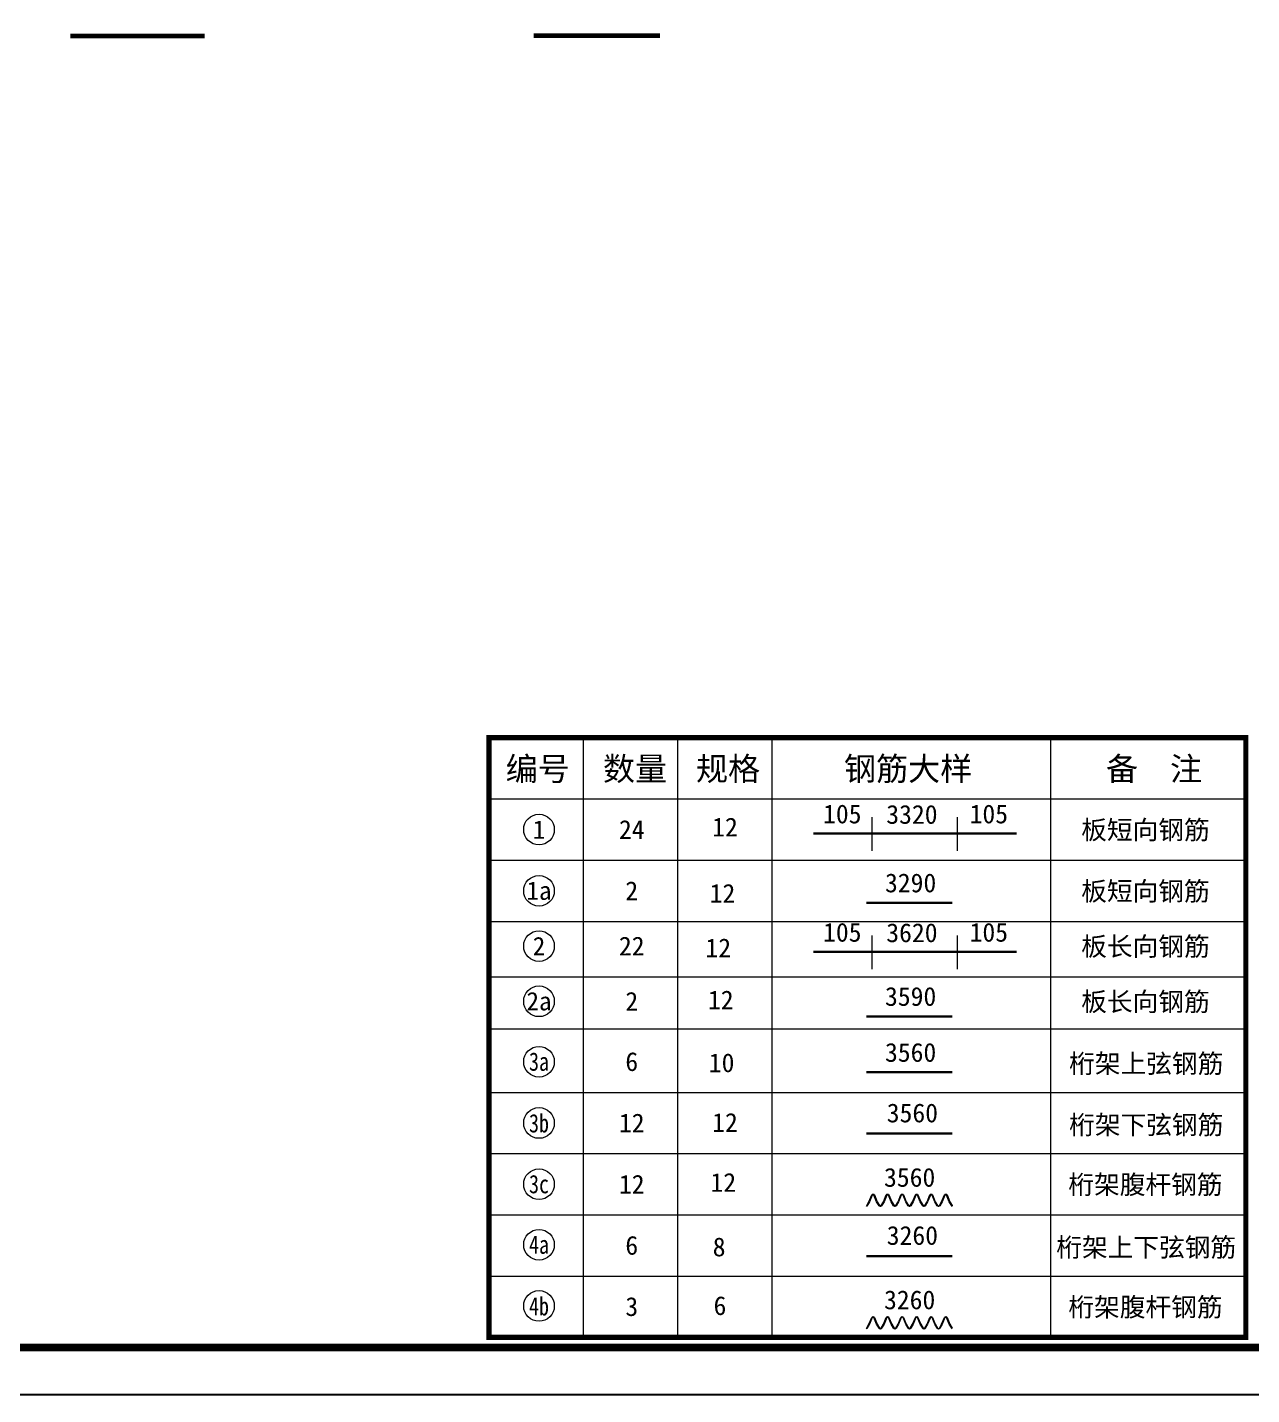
# Model space of a CAD drawing. Header units: millimetres. Extents: x 1735 to 53087, y 855 to 10491.
# Drawn here: x 24288 to 28187, y 1581 to 5935 of the extents above; entities that cross this region are included whole.
import ezdxf
from ezdxf.enums import TextEntityAlignment as Align

# ---------------------------------------------------------------- set-up
doc = ezdxf.new("R2010")
doc.units = ezdxf.units.MM
doc.linetypes.add('ACAD_ISO10W100', pattern=[18, 12, -3, 0, -3])
for name, color, linetype, lineweight in [('PUB_TITLE', 4, 'Continuous', 15), ('S-DETL-REIN', 1, 'Continuous', 9), ('YZ-文字', 4, 'Continuous', 13)]:
    doc.layers.add(name, color=color, linetype=linetype, lineweight=lineweight)
for name, color, linetype in [('S-ANNO-TABT', 7, 'Continuous'), ('S-DETL-TEXT', 7, 'Continuous'), ('YZ-下划线', 1, 'ACAD_ISO10W100'), ('图框2', 1, 'Continuous'), ('图框签字栏-图框栏', 7, 'Continuous'), ('图框线', 7, 'Continuous')]:
    doc.layers.add(name, color=color, linetype=linetype)
doc.styles.add('图签-黑体', font='simhei.ttf')
doc.styles.add('宋体', font='', dxfattribs={"width": 0.8})
doc.styles.add('黑体', font='simhei.ttf')
doc.styles.get('宋体').set_extended_font_data('SimSun')

msp = doc.modelspace()

# ---------------------------------------------------------------- linework, layer by layer
at = {"layer": 'PUB_TITLE', "color": 0, "ltscale": 100, "const_width": 16.7}
msp.add_lwpolyline([(25758, 1763.9), (28168, 1763.9), (28168, 3673.2), (25758, 3673.2)], close=True, dxfattribs=at)
at = {"layer": 'PUB_TITLE', "color": 0, "lineweight": 15, "ltscale": 100}
for points in [[(26058, 3673.2), (26058, 1768.5)], [(26358, 3673.2), (26358, 1768.5)], [(26658, 3673.2), (26658, 1768.5)], [(27546, 3673.2), (27546, 1768.5)], [(25758, 3478.2), (28168, 3478.2)], [(25758, 3283.2), (28168, 3283.2)], [(25758, 3088.2), (28168, 3088.2)], [(25758, 2912.3), (28168, 2912.3)], [(25758, 2745.8), (28168, 2745.8)], [(25758, 2543.9), (28168, 2543.9)], [(25758, 2543.9), (28168, 2543.9)], [(25758, 2348.9), (28168, 2348.9)], [(25758, 2153.9), (28168, 2153.9)], [(25758, 2153.9), (28168, 2153.9)], [(25758, 2153.9), (28168, 2153.9)], [(25758, 1958.9), (28168, 1958.9)]]:
    msp.add_lwpolyline(points, dxfattribs=at)
at = {"layer": 'S-ANNO-TABT', "lineweight": 9}
for centre in [(25917, 3380.7), (25917, 3185.7), (25917, 3009.8), (25917, 2833.8), (25917, 2641.4), (25917, 2446.4), (25917, 2251.4), (25917, 2058.8), (25917, 1863.8)]:
    msp.add_circle(centre, 48.8, dxfattribs=at)
at = {"layer": 'S-DETL-REIN', "lineweight": 30}
for p, q in [((26790.7, 3368.6), (26978.1, 3368.6)), ((27250.1, 3368.6), (26978.1, 3368.6)), ((27437.6, 3368.6), (27250.1, 3368.6)), ((26959.6, 3147.4), (27233.2, 3147.4)), ((26790.7, 2991.8), (26978.1, 2991.8)), ((27250.1, 2991.8), (26978.1, 2991.8)), ((27437.6, 2991.8), (27250.1, 2991.8)), ((26959.6, 2786), (27233.2, 2786)), ((26959.6, 2607.8), (27233.2, 2607.8)), ((26959.6, 2412.8), (27233.2, 2412.8)), ((26959.6, 2022.8), (27233.2, 2022.8))]:
    msp.add_line(p, q, dxfattribs=at)
at = {"layer": 'S-DETL-REIN', "lineweight": 9}
for points in [[(26959.6, 2182), (26967.8, 2195.3)], [(26969.6, 2195.3), (26961, 2181.2), (26959.6, 2182)], [(26959.6, 1792), (26967.8, 1805.3)], [(26969.6, 1805.3), (26961, 1791.2), (26959.6, 1792)]]:
    msp.add_lwpolyline(points, dxfattribs=at)
for points in [[(26967.8, 2195.3), (26976.9, 2217.5, -0.593633), (26985, 2217.5), (26994, 2195.3)], [(26992.2, 2195.3), (26983.6, 2216.8, 0.593633), (26978.2, 2216.8), (26969.6, 2195.3)], [(27015.9, 2195.3), (27008.1, 2182.8, -0.593633), (27000, 2182.8), (26992.2, 2195.3)], [(26994, 2195.3), (27001.4, 2183.5, 0.593633), (27006.8, 2183.5), (27014.1, 2195.3)], [(27014.1, 2195.3), (27023.1, 2217.5, -0.593633), (27031.3, 2217.5), (27040.3, 2195.3)], [(27038.5, 2195.3), (27029.9, 2216.8, 0.593633), (27024.5, 2216.8), (27015.9, 2195.3)], [(27062.2, 2195.3), (27054.4, 2182.8, -0.593633), (27046.3, 2182.8), (27038.5, 2195.3)], [(27040.3, 2195.3), (27047.6, 2183.5, 0.593633), (27053.1, 2183.5), (27060.4, 2195.3)], [(27060.4, 2195.3), (27069.4, 2217.5, -0.593633), (27077.6, 2217.5), (27086.6, 2195.3)], [(27084.8, 2195.3), (27076.2, 2216.8, 0.593633), (27070.8, 2216.8), (27062.2, 2195.3)], [(27108.5, 2195.3), (27100.7, 2182.8, -0.593633), (27092.6, 2182.8), (27084.8, 2195.3)], [(27086.6, 2195.3), (27093.9, 2183.5, 0.593633), (27099.3, 2183.5), (27106.7, 2195.3)], [(27106.7, 2195.3), (27115.7, 2217.5, -0.593633), (27123.8, 2217.5), (27132.9, 2195.3)], [(27131.1, 2195.3), (27122.5, 2216.8, 0.593633), (27117.1, 2216.8), (27108.5, 2195.3)], [(27154.7, 2195.3), (27147, 2182.8, -0.593633), (27138.9, 2182.8), (27131.1, 2195.3)], [(27132.9, 2195.3), (27140.2, 2183.5, 0.593633), (27145.6, 2183.5), (27153, 2195.3)], [(27153, 2195.3), (27162, 2217.5, -0.593633), (27170.1, 2217.5), (27179.1, 2195.3)], [(27177.4, 2195.3), (27168.8, 2216.8, 0.593633), (27163.4, 2216.8), (27154.7, 2195.3)], [(27201, 2195.3), (27193.3, 2182.8, -0.593633), (27185.1, 2182.8), (27177.4, 2195.3)], [(27179.1, 2195.3), (27186.5, 2183.5, 0.593633), (27191.9, 2183.5), (27199.3, 2195.3)], [(27199.3, 2195.3), (27208.3, 2217.5, -0.593633), (27216.4, 2217.5), (27225.4, 2195.3)], [(27223.7, 2195.3), (27215.1, 2216.8, 0.593633), (27209.6, 2216.8), (27201, 2195.3)], [(27233.2, 2181, -0.137601), (27231.4, 2182.8), (27223.7, 2195.3)], [(27225.4, 2195.3), (27232.8, 2183.5, 0.055471), (27233.2, 2183, 0.055471)], [(26967.8, 1805.3), (26976.9, 1827.5, -0.593633), (26985, 1827.5), (26994, 1805.3)], [(27014.1, 1805.3), (27023.1, 1827.5, -0.593633), (27031.3, 1827.5), (27040.3, 1805.3)], [(27060.4, 1805.3), (27069.4, 1827.5, -0.593633), (27077.6, 1827.5), (27086.6, 1805.3)], [(27106.7, 1805.3), (27115.7, 1827.5, -0.593633), (27123.8, 1827.5), (27132.9, 1805.3)], [(27153, 1805.3), (27162, 1827.5, -0.593633), (27170.1, 1827.5), (27179.1, 1805.3)], [(27199.3, 1805.3), (27208.3, 1827.5, -0.593633), (27216.4, 1827.5), (27225.4, 1805.3)], [(26992.2, 1805.3), (26983.6, 1826.8, 0.593633), (26978.2, 1826.8), (26969.6, 1805.3)], [(27015.9, 1805.3), (27008.1, 1792.8, -0.593633), (27000, 1792.8), (26992.2, 1805.3)], [(26994, 1805.3), (27001.4, 1793.5, 0.593633), (27006.8, 1793.5), (27014.1, 1805.3)], [(27038.5, 1805.3), (27029.9, 1826.8, 0.593633), (27024.5, 1826.8), (27015.9, 1805.3)], [(27062.2, 1805.3), (27054.4, 1792.8, -0.593633), (27046.3, 1792.8), (27038.5, 1805.3)], [(27040.3, 1805.3), (27047.6, 1793.5, 0.593633), (27053.1, 1793.5), (27060.4, 1805.3)], [(27084.8, 1805.3), (27076.2, 1826.8, 0.593633), (27070.8, 1826.8), (27062.2, 1805.3)], [(27108.5, 1805.3), (27100.7, 1792.8, -0.593633), (27092.6, 1792.8), (27084.8, 1805.3)], [(27086.6, 1805.3), (27093.9, 1793.5, 0.593633), (27099.3, 1793.5), (27106.7, 1805.3)], [(27131.1, 1805.3), (27122.5, 1826.8, 0.593633), (27117.1, 1826.8), (27108.5, 1805.3)], [(27154.7, 1805.3), (27147, 1792.8, -0.593633), (27138.9, 1792.8), (27131.1, 1805.3)], [(27132.9, 1805.3), (27140.2, 1793.5, 0.593633), (27145.6, 1793.5), (27153, 1805.3)], [(27177.4, 1805.3), (27168.8, 1826.8, 0.593633), (27163.4, 1826.8), (27154.7, 1805.3)], [(27201, 1805.3), (27193.3, 1792.8, -0.593633), (27185.1, 1792.8), (27177.4, 1805.3)], [(27179.1, 1805.3), (27186.5, 1793.5, 0.593633), (27191.9, 1793.5), (27199.3, 1805.3)], [(27223.7, 1805.3), (27215.1, 1826.8, 0.593633), (27209.6, 1826.8), (27201, 1805.3)], [(27233.2, 1791, -0.137601), (27231.4, 1792.8), (27223.7, 1805.3)], [(27225.4, 1805.3), (27232.8, 1793.5, 0.055471), (27233.2, 1793, 0.055471)]]:
    msp.add_lwpolyline(points, format="xyb", dxfattribs=at)
at = {"layer": 'S-DETL-TEXT', "lineweight": 9}
for points in [[(26978.1, 3312.9), (26978.1, 3420.1)], [(27250.1, 3312.9), (27250.1, 3420.1)], [(26978.1, 2936.1), (26978.1, 3043.3)], [(27250.1, 2936.1), (27250.1, 3043.3)]]:
    msp.add_lwpolyline(points, dxfattribs=at)
at = {"layer": 'YZ-下划线', "color": 1, "linetype": 'ByBlock', "const_width": 15}
for points in [[(24424.2, 5907.2), (24852.5, 5907.2)], [(25900.4, 5908.9), (26302.4, 5908.9)]]:
    msp.add_lwpolyline(points, dxfattribs=at)
at = {"layer": '图框2', "color": 1}
msp.add_lwpolyline([(18155.9, 10491.4), (18155.9, 1581.4), (30755.9, 1581.4), (30755.9, 10491.4)], close=True, dxfattribs=at)
at = {"layer": '图框线', "const_width": 24}
msp.add_lwpolyline([(18456, 10341.4), (30605.9, 10341.4), (30605.9, 1731.4), (18455.9, 1731.4)], close=True, dxfattribs=at)

# ---------------------------------------------------------------- texts
at = {"layer": 'S-ANNO-TABT', "lineweight": 9, "style": '宋体'}
for s, p in [('1', (25917, 3380.7)), ('1a', (25917, 3185.7)), ('2', (25917, 3009.8)), ('2a', (25917, 2833.8))]:
    msp.add_text(s, height=58.5, dxfattribs=at).set_placement(p, align=Align.MIDDLE)
at = {"layer": 'S-ANNO-TABT', "lineweight": 9, "style": '宋体', "width": 0.8}
for s, p in [('3a', (25917, 2641.4)), ('3b', (25917, 2446.4)), ('3c', (25917, 2251.4)), ('4a', (25917, 2058.8)), ('4b', (25917, 1863.8))]:
    msp.add_text(s, height=58.5, dxfattribs=at).set_placement(p, align=Align.MIDDLE)
at = {"layer": 'YZ-文字', "style": '黑体'}
for s, p in [('105', (26882.9, 3382.4)), ('3320', (27104.6, 3381)), ('105', (27349.5, 3382.4)), ('3290', (27100.5, 3162.9)), ('105', (26882.9, 3005.6)), ('3620', (27104.6, 3004.2)), ('105', (27349.5, 3005.6)), ('3590', (27100.5, 2801.4)), ('3560', (27100.5, 2623.2)), ('3560', (27106.1, 2430.4)), ('3560', (27097.4, 2225.3)), ('3260', (27106.1, 2040.4)), ('3260', (27097.4, 1835.3))]:
    msp.add_text(s, height=60, dxfattribs=at).set_placement(p, align=Align.BOTTOM_CENTER)
for s, p in [('24', (26212.4, 3380.7)), ('12', (26509.3, 3388.7)), ('板短向钢筋', (27848.3, 3380.7)), ('板短向钢筋', (27848.3, 3185.7)), ('2', (26212.4, 3185.7)), ('12', (26501.3, 3177.6)), ('板长向钢筋', (27848.3, 3009.8)), ('22', (26212.4, 3009.8)), ('12', (26487.9, 3003.9)), ('2', (26212.4, 2833.8)), ('12', (26495.9, 2838.2)), ('板长向钢筋', (27848.3, 2833.8)), ('6', (26212.4, 2641.4)), ('10', (26498.6, 2637.7)), ('桁架上弦钢筋', (27850.8, 2636.6)), ('12', (26212.4, 2446.4)), ('12', (26509.3, 2448)), ('桁架下弦钢筋', (27850.8, 2441.6)), ('12', (26212.4, 2251.4)), ('12', (26504, 2257.2)), ('桁架腹杆钢筋', (27848.3, 2251.4)), ('6', (26212.4, 2056.4)), ('8', (26490.6, 2051.4)), ('桁架上下弦钢筋', (27850.8, 2051.6)), ('3', (26212.4, 1861.4)), ('6', (26493.3, 1864.3)), ('桁架腹杆钢筋', (27848.3, 1861.4))]:
    msp.add_text(s, height=60, dxfattribs=at).set_placement(p, align=Align.MIDDLE)
at = {"layer": '图框签字栏-图框栏', "ltscale": 100, "style": '图签-黑体'}
for s, p in [('编号', (25913, 3575.7)), ('数量', (26222.7, 3575.7)), ('规格', (26519.1, 3575.7)), ('钢筋大样', (27092.5, 3575.7)), ('备  注', (27875.7, 3575.7))]:
    msp.add_text(s, height=74.87, rotation=0, dxfattribs=at).set_placement(p, align=Align.MIDDLE)

doc.saveas('drawing.dxf')
